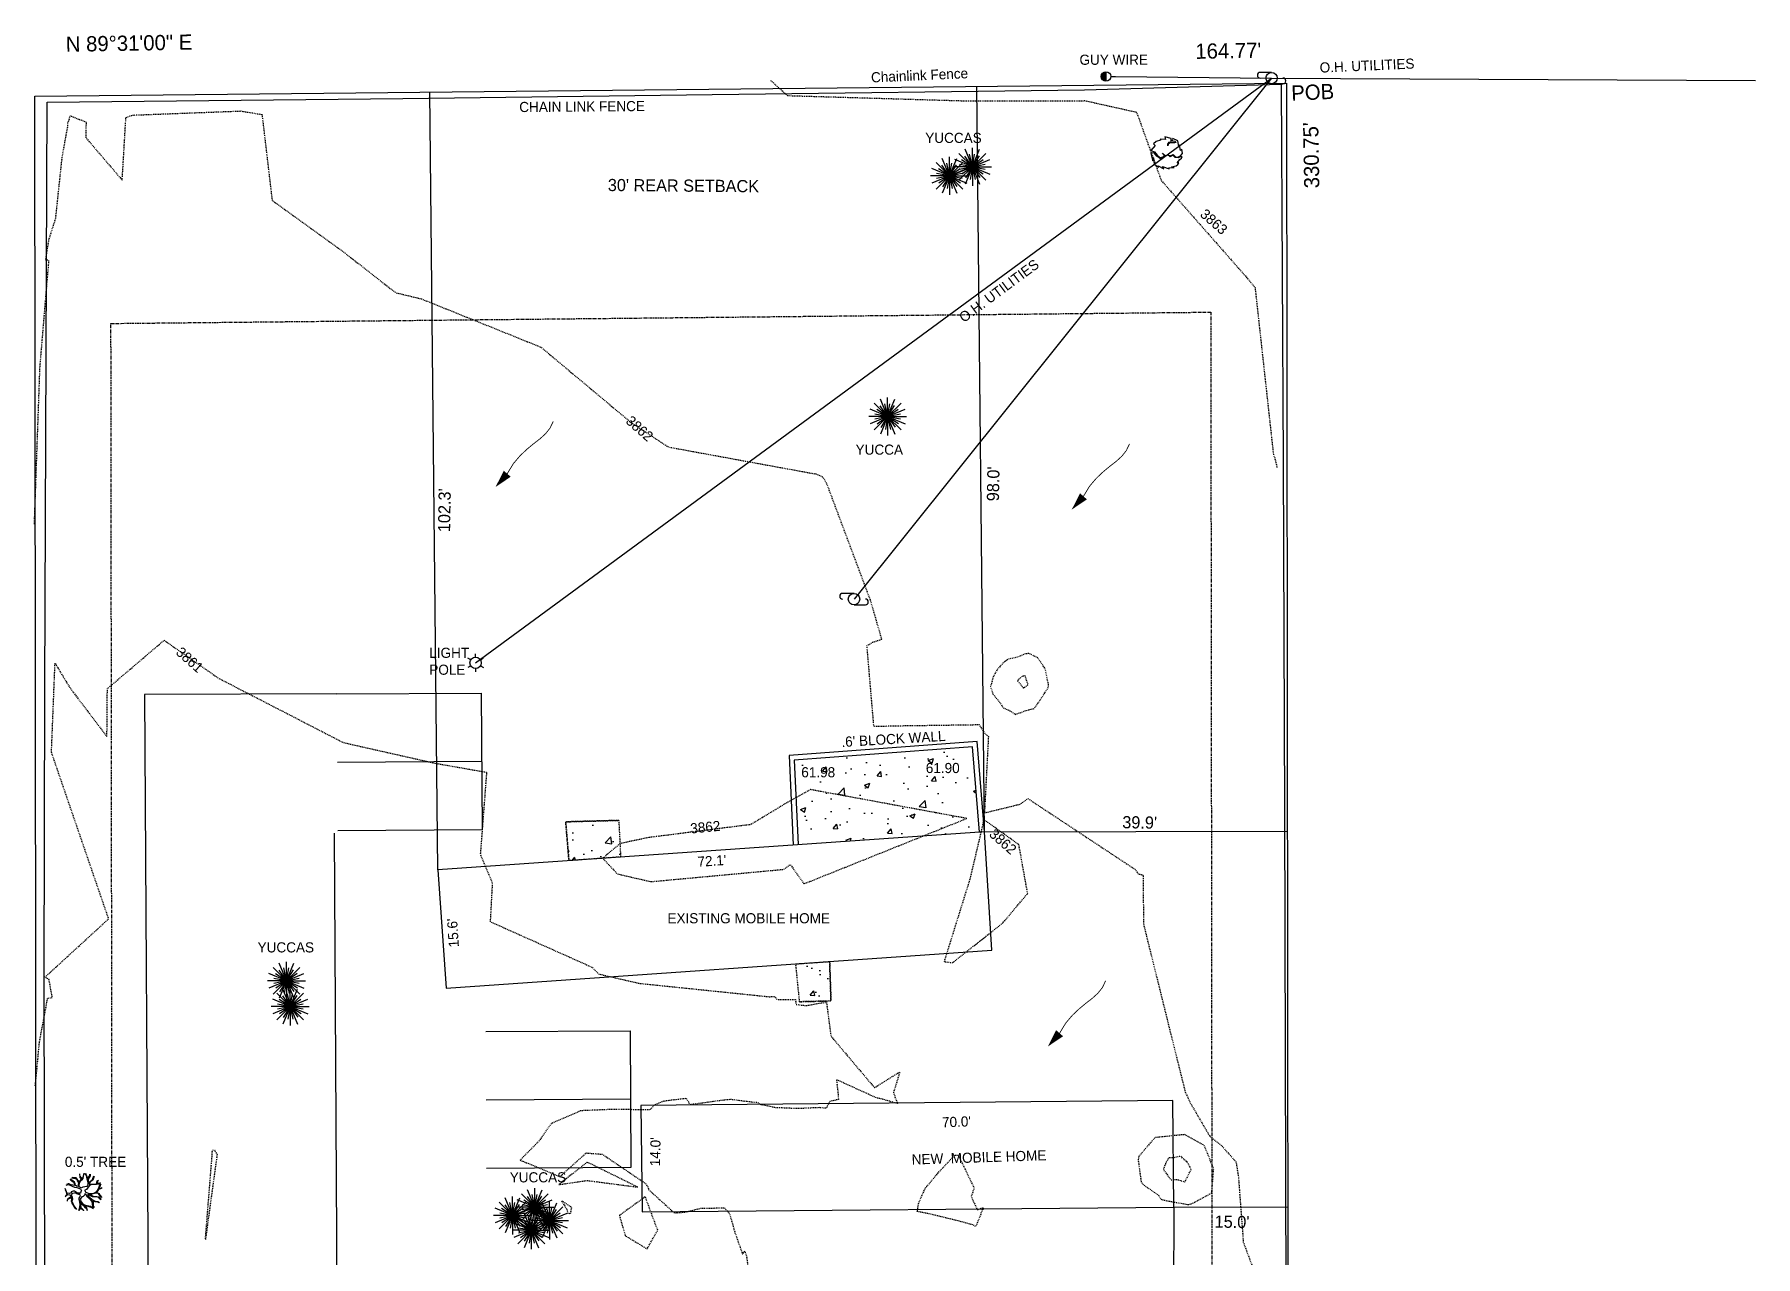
# Model space of a CAD drawing. Header units: feet. Extents: x 5839 to 12322, y 5665 to 12074.
# Drawn here: x 5983.9 to 6210.5, y 5879 to 6039.8 of the extents above; entities that cross this region are included whole.
import ezdxf
from ezdxf.enums import TextEntityAlignment as Align

# ---------------------------------------------------------------- set-up
doc = ezdxf.new("R2010")
doc.units = ezdxf.units.FT
doc.header["$MEASUREMENT"] = 0
doc.linetypes.add('CENTER2', pattern=[1.125, 0.75, -0.125, 0.125, -0.125])
doc.linetypes.add('HIDDEN2', pattern=[0.1875, 0.125, -0.0625])
for name, color, linetype in [('FGRADE', 4, 'Continuous'), ('PLANTS', 253, 'Continuous'), ('SETBACK', 1, 'CENTER2'), ('TEXT', 21, 'Continuous'), ('V-BLDG-DWELL', 7, 'Continuous'), ('V-CONC', 7, 'HIDDEN2'), ('V-CONT-MJR', 210, 'HIDDEN2'), ('V-CONT-MNR', 15, 'HIDDEN2'), ('V-POWR-OHE', 20, 'Continuous'), ('V-PROP-BNDY', 1, 'Continuous'), ('V-PROP-TEXT', 1, 'Continuous'), ('V-WALL-BLOCK', 5, 'Continuous'), ('V-WALL-LINK', 5, 'FENCELINE1')]:
    doc.layers.add(name, color=color, linetype=linetype)
doc.styles.add('CLS DIM', font='Eurosti.TTF', dxfattribs={"height": 1.333333})
doc.linetypes.add('FENCELINE1', pattern='A,0.25,-0.1,[133,ltypeshp.shx,S=0.1,R=0,X=-0.1,Y=0],-0.1,1', length=1.45)
pattern_1 = [(50, (0, 0), (7.172602, -0.6275213), [0.75, -8.25]), (355, (0, 0), (-1.3875133, 7.5219213), [0.6, -6.6]), (100.4514, (0.598, -0.052), (5.785094, 6.8943954), [0.637402, -7.011421]), (46.1842, (0, 2), (10.6724105, -1.65519), [1.125, -12.375]), (96.6356, (0.889, 1.862), (9.346627, 9.741179), [0.956103, -10.51713]), (351.1842, (0, 2), (9.34662, 9.741186), [0.9, -9.9]), (21, (1, 1.5), (5.9690705, -4.026189), [0.75, -8.25]), (326, (1, 1.5), (2.4331533, 7.2515005), [0.6, -6.6]), (71.4514, (1.4974, 1.1645), (8.4022263, 3.225305), [0.637402, -7.011421]), (37.5, (0, 0), (0.12159855, 3.3289385), [0, -6.52, 0, -6.7, 0, -6.625]), (7.5, (0, 0), (2.6306954, 3.9441171), [0, -3.82, 0, -6.37, 0, -2.525]), (327.5, (-2.23, 0), (5.3382244, -0.2255487), [0, -2.5, 0, -7.8, 0, -10.35]), (317.5, (-3.23, 0), (5.8318617, 1.0010498), [0, -3.25, 0, -5.18, 0, -7.35])]

# ---------------------------------------------------------------- blocks, each defined once
blk = doc.blocks.new('cg_t10')
for points in [[(-0.028, 0.121), (-0.029, 0.114), (-0.027, 0.105), (-0.025, 0.097), (-0.021, 0.091), (-0.016, 0.085), (-0.019, 0.082), (-0.025, 0.075), (-0.029, 0.068), (-0.036, 0.073), (-0.041, 0.082), (-0.049, 0.093), (-0.062, 0.094), (-0.077, 0.096)], [(0.008, 0.124), (0.015, 0.107), (0.019, 0.098), (0.021, 0.087), (0.026, 0.066), (0.027, 0.051), (0.025, 0.044), (0.02, 0.037), (0.007, 0.034), (-0.007, 0.033), (-0.015, 0.029), (-0.028, 0.033), (-0.03, 0.043), (-0.028, 0.059), (-0.021, 0.075), (-0.008, 0.085), (-0.005, 0.09), (0.001, 0.116), (0.003, 0.124)], [(0, 0.124), (0, 0.116), (-0.003, 0.108), (-0.007, 0.095), (-0.01, 0.089), (-0.018, 0.095), (-0.023, 0.105), (-0.025, 0.114), (-0.025, 0.121)], [(0.011, 0.124), (0.019, 0.108), (0.026, 0.08), (0.029, 0.094), (0.04, 0.11), (0.04, 0.117)], [(0.043, 0.117), (0.042, 0.107), (0.035, 0.097), (0.029, 0.086), (0.029, 0.073), (0.031, 0.063), (0.041, 0.07), (0.058, 0.082), (0.066, 0.106)], [(-0.115, 0.046), (-0.101, 0.05), (-0.086, 0.044), (-0.077, 0.038), (-0.06, 0.033), (-0.046, 0.03), (-0.029, 0.023), (-0.022, 0.021), (-0.014, 0.008), (-0.02, 0.003), (-0.021, -0.007), (-0.021, -0.007), (-0.036, -0.008), (-0.047, -0.003), (-0.061, 0.006), (-0.069, 0.006), (-0.082, 0.001), (-0.083, -0.004), (-0.093, -0.01), (-0.11, -0.008), (-0.114, 0.002), (-0.122, 0.023)], [(-0.122, 0.015), (-0.116, 0.002), (-0.113, -0.01), (-0.109, -0.015), (-0.112, -0.016), (-0.118, -0.022), (-0.12, -0.027)], [(-0.09, 0.085), (-0.086, 0.078), (-0.078, 0.075), (-0.069, 0.068), (-0.063, 0.059), (-0.061, 0.044), (-0.072, 0.045), (-0.082, 0.048), (-0.091, 0.051), (-0.098, 0.054), (-0.103, 0.054), (-0.114, 0.05)], [(-0.08, 0.094), (-0.067, 0.092), (-0.056, 0.09), (-0.051, 0.088), (-0.046, 0.082), (-0.043, 0.074), (-0.035, 0.063), (-0.036, 0.047), (-0.035, 0.037), (-0.047, 0.039), (-0.057, 0.046), (-0.057, 0.056), (-0.061, 0.065), (-0.071, 0.074), (-0.083, 0.081), (-0.087, 0.087)], [(0.109, 0.06), (0.097, 0.052), (0.084, 0.049), (0.066, 0.05), (0.051, 0.051), (0.035, 0.042), (0.019, 0.017), (0.006, 0.012), (0.009, 0.001), (0.028, -0.007), (0.044, -0.01), (0.066, -0.007), (0.085, 0.003), (0.098, 0.022), (0.103, 0.042), (0.111, 0.057)], [(0.068, 0.103), (0.061, 0.085), (0.06, 0.079), (0.043, 0.068), (0.036, 0.053), (0.047, 0.053), (0.055, 0.053), (0.071, 0.052), (0.083, 0.053), (0.087, 0.065), (0.089, 0.073), (0.096, 0.078)], [(0.12, 0.028), (0.114, 0.023), (0.104, 0.021), (0.101, 0.02), (0.097, 0.014), (0.093, 0.005), (0.083, -0.002), (0.089, -0.003), (0.1, -0.01), (0.106, -0.021), (0.119, -0.035)], [(0.097, 0.077), (0.091, 0.071), (0.09, 0.061), (0.087, 0.055), (0.091, 0.054), (0.095, 0.056), (0.107, 0.061)], [(0.112, 0.052), (0.108, 0.043), (0.101, 0.023), (0.11, 0.024), (0.12, 0.031)], [(-0.12, -0.031), (-0.116, -0.023), (-0.109, -0.018), (-0.104, -0.016), (-0.092, -0.017), (-0.086, -0.022), (-0.086, -0.03), (-0.089, -0.035), (-0.101, -0.042), (-0.108, -0.047), (-0.11, -0.056)], [(-0.108, -0.059), (-0.107, -0.051), (-0.1, -0.045), (-0.091, -0.04), (-0.085, -0.037), (-0.082, -0.032), (-0.082, -0.039), (-0.081, -0.047), (-0.082, -0.059), (-0.081, -0.065), (-0.078, -0.073), (-0.07, -0.086), (-0.063, -0.099), (-0.054, -0.111)], [(-0.033, -0.12), (-0.029, -0.109), (-0.024, -0.083), (-0.027, -0.064), (-0.031, -0.049), (-0.03, -0.039), (-0.025, -0.03), (-0.021, -0.024), (-0.025, -0.016), (-0.033, -0.016), (-0.046, -0.012), (-0.056, -0.005), (-0.064, -0.006), (-0.076, -0.01), (-0.082, -0.017), (-0.076, -0.034), (-0.075, -0.047), (-0.078, -0.06), (-0.066, -0.09), (-0.048, -0.114)], [(-0.03, -0.12), (-0.027, -0.112), (-0.023, -0.099), (-0.019, -0.11), (-0.01, -0.113), (-0.002, -0.122), (-0.002, -0.124)], [(0.068, -0.104), (0.06, -0.097), (0.057, -0.08), (0.055, -0.062), (0.042, -0.046), (0.025, -0.033), (0.013, -0.013), (0.006, -0.011), (0.004, -0.02), (0.001, -0.025), (-0.003, -0.028), (-0.012, -0.031), (-0.023, -0.046), (-0.017, -0.063), (-0.008, -0.076), (0.005, -0.084), (0.023, -0.088), (0.044, -0.093), (0.054, -0.099), (0.065, -0.106)], [(0.001, -0.124), (-0.001, -0.119), (-0.008, -0.112), (-0.015, -0.107), (-0.019, -0.092), (-0.018, -0.077), (-0.021, -0.063), (-0.012, -0.079), (-0.003, -0.086), (0.005, -0.096), (0.017, -0.107), (0.022, -0.122)], [(0.025, -0.121), (0.021, -0.108), (0.02, -0.104), (0.013, -0.099), (0.003, -0.091), (0.002, -0.087), (0.011, -0.088), (0.034, -0.094), (0.047, -0.099), (0.061, -0.108)], [(0.113, -0.051), (0.105, -0.044), (0.099, -0.036), (0.085, -0.032), (0.074, -0.032), (0.058, -0.031), (0.045, -0.025), (0.036, -0.019), (0.03, -0.018), (0.025, -0.017), (0.03, -0.027), (0.04, -0.035), (0.052, -0.047), (0.061, -0.054), (0.074, -0.06), (0.093, -0.062), (0.104, -0.068)], [(0.118, -0.036), (0.111, -0.029), (0.102, -0.02), (0.097, -0.012), (0.09, -0.008), (0.08, -0.006), (0.069, -0.01), (0.054, -0.013), (0.041, -0.012), (0.053, -0.023), (0.066, -0.029), (0.083, -0.028), (0.1, -0.032), (0.114, -0.049)], [(0.102, -0.07), (0.089, -0.065), (0.075, -0.063), (0.062, -0.06), (0.057, -0.056), (0.061, -0.066), (0.062, -0.075), (0.062, -0.088), (0.063, -0.094), (0.069, -0.102)]]:
    blk.add_lwpolyline(points)
blk = doc.blocks.new('cg_t21')
for q in [(-0.048, 0.115), (0, 0.125), (0.048, 0.115), (-0.125, 0), (-0.115, 0.048), (-0.115, -0.048), (-0.088, 0.088), (-0.088, -0.088), (-0.084, 0.015), (-0.084, -0.018), (-0.072, 0.046), (-0.07, -0.049), (-0.049, 0.07), (-0.048, -0.115), (-0.046, -0.072), (-0.018, 0.084), (0.088, 0.088), (0.015, 0.084), (0.046, 0.072), (0.07, 0.049), (0.115, 0.048), (0.084, 0.018), (0.072, -0.046), (0.049, -0.07), (0.018, -0.084), (0.084, -0.015), (0.115, -0.048), (0.088, -0.088), (0.048, -0.115), (0.125, 0), (-0.015, -0.084), (0, -0.125)]:
    blk.add_line((0, 0), q)
blk = doc.blocks.new('shrub2')
blk.add_lwpolyline([(0.047, -0.095), (0.029, -0.091), (0.059, -0.085), (0.07, -0.077), (0.077, -0.064), (0.066, -0.064), (0.083, -0.042), (0.096, -0.034), (0.099, -0.026), (0.088, -0.025), (0.072, -0.032), (0.053, -0.03), (0.038, -0.015), (0.021, -0.025), (0.005, -0.012), (0.021, -0.019), (0.04, -0.01), (0.055, -0.026), (0.069, -0.028), (0.087, -0.022), (0.101, -0.004), (0.097, 0.024), (0.088, 0.017), (0.081, 0.054), (0.081, 0.054), (0.078, 0.042), (0.07, 0.08), (0.037, 0.094), (0.034, 0.086), (0.036, 0.08), (0.051, 0.077), (0.059, 0.068), (0.05, 0.066), (0.038, 0.066), (0.021, 0.066), (0.007, 0.057), (0.005, 0.046), (0.005, 0.058), (0.014, 0.07), (0.029, 0.076), (0.027, 0.083), (0.028, 0.096), (-0.014, 0.105), (-0.011, 0.089), (-0.046, 0.091), (-0.043, 0.085), (-0.072, 0.076), (-0.089, 0.059), (-0.078, 0.048), (-0.107, 0.016), (-0.082, 0.008), (-0.065, -0.015), (-0.043, -0.033), (-0.015, -0.018), (-0.03, -0.001), (-0.008, -0.021), (-0.043, -0.039), (-0.067, -0.021), (-0.085, 0.001), (-0.106, -0.001), (-0.093, -0.051), (-0.089, -0.032), (-0.085, -0.073), (-0.054, -0.093), (-0.058, -0.085), (-0.021, -0.105), (-0.029, -0.089), (0.013, -0.104), (0.01, -0.098)], close=True)
blk = doc.blocks.new('u_pole')
for p, q in [((0, 0.0375), (-0.075, 0.0375)), ((0, -0.0375), (0.075, -0.0375))]:
    blk.add_line(p, q)
blk.add_circle((0, 0), 0.0375)
for centre, start, end in [((-0.075, 0.01875), 90, 270), ((0.075, -0.01875), 270, 90)]:
    blk.add_arc(centre, 0.01875, start, end)
blk = doc.blocks.new('lumin')
for p, q in [((-0.032, 0.019), (-0.052, 0.03)), ((0, 0.038), (0, 0.06)), ((0.032, 0.019), (0.052, 0.03)), ((-0.032, -0.019), (-0.052, -0.03)), ((0, -0.038), (0, -0.06)), ((0.032, -0.019), (0.052, -0.03))]:
    blk.add_line(p, q)
blk.add_circle((0, 0), 0.0375)
blk = doc.blocks.new('FLOW_120')
at = {"const_width": 0.5}
blk.add_lwpolyline([(-10.3, 0), (-17.1, 1.2), (-23.1, 1.3), (-28.6, 0.8), (-33.6, 0), (-38.2, -0.9), (-42.6, -1.4), (-46.9, -1.2), (-51.1, 0)], dxfattribs=at)
blk.add_solid([(-10.3, -2.7), (-10.3, 2.7), (0, 0)])

msp = doc.modelspace()

# ---------------------------------------------------------------- hatches: boundary and pattern name
at = {"layer": 'V-CONC'}
h = msp.add_hatch(dxfattribs=at)
h.set_pattern_fill('AR-CONC', color=256, style=0)
h.set_pattern_definition(pattern_1)
h.paths.add_polyline_path([(6107.39, 5946.06), (6083.91, 5944.32), (6084.44, 5933.21), (6108.29, 5934.87)])
h = msp.add_hatch(dxfattribs=at)
h.set_pattern_fill('AR-CONC', color=256, style=0)
h.set_pattern_definition(pattern_1)
h.paths.add_polyline_path([(6088.57, 5917.83), (6084.12, 5917.52), (6084.62, 5912.54), (6088.75, 5912.65)])
h.paths.add_polyline_path([(6060.81, 5936.4), (6053.83, 5936.21), (6054.25, 5931.1), (6061.06, 5931.58)])
at = {"layer": 'V-POWR-OHE'}
msp.add_hatch(color=256, dxfattribs=at).paths.add_polyline_path([(6124.94, 6034.89, 0.411639), (6124.32, 6034.26, 0.413045), (6124.94, 6033.64)])

# ---------------------------------------------------------------- linework, layer by layer
at = {"layer": 'SETBACK', "ltscale": 0.5, "elevation": 3859.61}
msp.add_lwpolyline([(5994.26, 5764.25), (5993.97, 6001.77), (6138.74, 6003.26), (6139.02, 5765.53)], close=True, dxfattribs=at)
at = {"layer": 'TEXT'}
for p, q in [((6023.72, 5953.03), (5998.4, 5952.98)), ((5998.4, 5952.98), (5999.73, 5735.7)), ((6042.78, 5944.15, 3861), (6023.78, 5944.03, 3861)), ((6023.33, 5934.7), (6024.6, 5736.06)), ((6062.36, 5899.73), (6043.36, 5899.61))]:
    msp.add_line(p, q, dxfattribs=at)
at = {"layer": 'TEXT', "elevation": 3861}
msp.add_lwpolyline([(6023.72, 5953.03), (6042.72, 5953.15), (6042.83, 5935.15), (6023.83, 5935.03)], dxfattribs=at)
at = {"layer": 'TEXT'}
msp.add_lwpolyline([(6043.3, 5908.61), (6062.3, 5908.73), (6062.41, 5890.73), (6043.41, 5890.61)], dxfattribs=at)
at = {"layer": 'V-BLDG-DWELL'}
for p, q in [((6108.95, 5934.91), (6037.01, 5929.9)), ((6109.94, 5919.32), (6108.95, 5934.91)), ((6037.01, 5929.9), (6038.08, 5914.31)), ((6038.08, 5914.31), (6109.94, 5919.32))]:
    msp.add_line(p, q, dxfattribs=at)
at = {"layer": 'V-BLDG-DWELL', "elevation": 3859.61}
msp.add_lwpolyline([(6063.73, 5898.91), (6063.88, 5884.91), (6133.88, 5885.53), (6133.73, 5899.53)], close=True, dxfattribs=at)
at = {"layer": 'V-CONC'}
for p, q in [((6060.81, 5936.4), (6053.83, 5936.21)), ((6053.83, 5936.21, 3861.57), (6054.25, 5931.1, 3861.68)), ((6060.81, 5936.4, 3861.71), (6061.06, 5931.58, 3862.17)), ((6084.62, 5912.54, 3861.27), (6084.12, 5917.52, 3861.29)), ((6088.75, 5912.65, 3861.26), (6088.57, 5917.83, 3861.68)), ((6084.62, 5912.54), (6088.75, 5912.65))]:
    msp.add_line(p, q, dxfattribs=at)
for points, elevation in [([(6061.06, 5931.58), (6054.25, 5931.1), (6053.83, 5936.21), (6060.81, 5936.4), (6061.06, 5931.58)], 3862.17), ([(6084.12, 5917.52), (6088.57, 5917.83), (6088.75, 5912.65), (6084.62, 5912.54), (6084.12, 5917.52)], 3861.29)]:
    msp.add_lwpolyline(points, dxfattribs=dict(at, elevation=elevation))
at = {"layer": 'V-CONT-MJR', "elevation": 3860, "flags": 128}
msp.add_lwpolyline([(6007.29, 5892.35), (6007.29, 5892.81), (6007.29, 5892.81), (6007.38, 5893.03), (6007.6, 5893.08), (6007.66, 5892.88), (6007.67, 5892.85), (6007.94, 5892.44), (6006.4, 5881.24), (6007.29, 5892.35)], dxfattribs=at)
at = {"layer": 'V-CONT-MNR', "flags": 128}
for points, elevation in [([(6080.79, 6033.75), (6081.05, 6033.52), (6081.74, 6032.9), (6083.02, 6031.75), (6083.97, 6031.72), (6106.68, 6031.05), (6121.38, 6031.07), (6122.21, 6031.08), (6128.97, 6029.57), (6129.34, 6028.55), (6132.22, 6020.59), (6133.78, 6018.82), (6143.26, 6008.06), (6144.57, 6006.49), (6146.98, 5984.56), (6147.17, 5984.05), (6147.46, 5982.83)], 3863), ([(5983.89, 5975.38), (5983.9, 5975.64), (5984.62, 5995.95), (5985.73, 6009.15), (5985.81, 6010.06), (5985.74, 6010.07), (5985.38, 6010.1), (5985.4, 6010.24), (5985.81, 6012.81), (5985.81, 6012.81), (5985.81, 6012.81), (5986.7, 6015.61), (5987.54, 6023.56), (5987.54, 6023.56), (5988.29, 6027.73), (5988.28, 6028.24), (5988.41, 6028.38), (5988.42, 6028.38), (5988.58, 6029.07), (5988.58, 6029.07), (5988.58, 6029.07), (5988.59, 6029.07), (5988.6, 6029.07), (5988.76, 6029.03), (5990.69, 6028.27), (5990.69, 6028.21), (5990.65, 6026.23), (5993.31, 6023.12), (5993.4, 6023.02), (5995.45, 6020.63), (5995.91, 6028.41), (5995.93, 6028.87), (5996.81, 6029.18), (6011.05, 6029.72), (6013.85, 6029.26), (6015.18, 6017.97), (6024.72, 6011.07), (6030.03, 6006.92), (6031.44, 6005.82), (6032.33, 6005.61), (6034.5, 6005.08), (6034.87, 6004.99), (6050.57, 5998.65), (6062.38, 5988.78), (6067.33, 5985.52), (6086.36, 5982.04), (6086.75, 5981.97), (6087.62, 5981.61), (6087.67, 5981.59), (6087.98, 5981.03), (6088.18, 5980.69), (6093.94, 5965.3), (6094.9, 5961.97), (6095.42, 5960.19), (6094.2, 5959.8), (6093.45, 5959.34), (6094.35, 5948.78), (6098.38, 5948.86), (6108.23, 5949), (6108.26, 5949), (6109, 5947.83), (6109.47, 5947.45), (6109.45, 5947.08), (6109.42, 5946.46), (6108.95, 5937.39), (6113.22, 5938.43), (6113.49, 5938.49), (6113.65, 5938.53), (6114.67, 5939.27), (6116.09, 5938.33), (6128.81, 5929.93), (6129.13, 5929.44), (6129.17, 5929.38), (6129.6, 5929.26), (6129.83, 5929.19), (6129.89, 5922.75), (6133.78, 5907.08), (6135.27, 5901.1), (6135.32, 5900.86), (6135.35, 5900.75), (6135.78, 5899.81), (6136.01, 5899.29), (6136.71, 5898.1), (6137.99, 5895.9), (6138.62, 5894.84), (6139.34, 5894.27), (6140.1, 5893.67), (6142.06, 5891.49), (6142.14, 5891), (6142.38, 5889.47), (6142.85, 5883.25), (6142.95, 5881.89), (6143.02, 5880.93), (6144.73, 5876.33), (6146.07, 5872.73), (6146.18, 5872.09), (6146.3, 5871.45), (6148.76, 5857.94)], 3862), ([(5984.01, 5901.49), (5984.25, 5903.96), (5984.56, 5907.27), (5985.64, 5913.02), (5986.25, 5913.08), (5985.81, 5915.49), (5985.29, 5915.78), (5985.5, 5915.97), (5986.1, 5916.52), (5986.34, 5916.74), (5993.66, 5923.44), (5992.63, 5926.45), (5986.14, 5945.36), (5986.47, 5953.66), (5986.61, 5957.09), (5988.17, 5954.49), (5988.55, 5953.87), (5988.95, 5953.33), (5993.44, 5947.42), (5993.49, 5953.02), (5993.5, 5953.73), (6000.97, 5960.09), (6003.78, 5958.13), (6008.11, 5955.11), (6021.56, 5948.18), (6024.08, 5946.88), (6024.52, 5946.65), (6025.38, 5946.45), (6036.32, 5943.99), (6036.42, 5943.96), (6043.41, 5942.73), (6042.59, 5931.94), (6044.13, 5928.22), (6044.16, 5928.15), (6043.89, 5923.08), (6057.33, 5917.07), (6058.15, 5916.2), (6063.49, 5914.97), (6064.31, 5914.88), (6068.11, 5914.49), (6077.16, 5913.56), (6077.81, 5913.49), (6080.61, 5913.2), (6080.64, 5913.2), (6081.31, 5913.24), (6081.41, 5913.12), (6081.65, 5912.85), (6083.77, 5912.82), (6084.08, 5912.82), (6084.15, 5912.19), (6085.49, 5912.03), (6086.05, 5912.13), (6087.58, 5912.41), (6088.06, 5912.43), (6088.16, 5912.43), (6088.16, 5912.41), (6088.17, 5912.39), (6088.25, 5911.73), (6088.74, 5908.02), (6090.58, 5905.84), (6094.48, 5901.24), (6097.81, 5903.31), (6096.97, 5900.58), (6097.51, 5899.15), (6095.51, 5899.72), (6095.12, 5899.81), (6094.8, 5899.86), (6094.37, 5900.06), (6089.48, 5902.28), (6089.65, 5900.66), (6089.74, 5899.7), (6088.6, 5899.41), (6088.12, 5898.52), (6087.23, 5898.61), (6084.35, 5898.48), (6081.36, 5898.61), (6080.75, 5898.76), (6079.54, 5899), (6079.04, 5899.3), (6078.95, 5899.29), (6078.76, 5899.27), (6075.53, 5899.68), (6075.47, 5899.67), (6074.87, 5899.62), (6070.22, 5899), (6069.72, 5899.81), (6067.63, 5899.57), (6066.62, 5899.43), (6065.52, 5898.96), (6065.17, 5898.59), (6064.91, 5898.33), (6064.8, 5898.33), (6059.65, 5898.36), (6055.84, 5898.2), (6055.8, 5898.2), (6051.92, 5896.5), (6050.31, 5894.22), (6050.04, 5893.94), (6047.83, 5891.71), (6047.85, 5891.7), (6049.15, 5891.16), (6052.75, 5889.66), (6053.05, 5889.53), (6056.54, 5892.65), (6056.73, 5892.63), (6058.65, 5892.48), (6064.36, 5888.62), (6064.69, 5888.08), (6064.69, 5888.07), (6064.72, 5887.93), (6064.75, 5887.82), (6068.13, 5884.76), (6069.6, 5884.88), (6071.58, 5885.37), (6073.59, 5885.41), (6074.74, 5885.44), (6075.23, 5884.85), (6075.25, 5884.83), (6075.4, 5884.66), (6075.4, 5884.64), (6075.98, 5882.61), (6076.1, 5882.19), (6076.1, 5882.19), (6077.09, 5879.38), (6077.11, 5879.38), (6077.14, 5879.39), (6077.39, 5879.75), (6077.53, 5879.34), (6077.64, 5879.03), (6078.03, 5875.86), (6078.03, 5875.8), (6085.73, 5870.29), (6086.12, 5870.45), (6094.97, 5874.18), (6094.13, 5874.56), (6095.32, 5874.7), (6095.43, 5874.72), (6095.93, 5874.83), (6096.71, 5875.77), (6098.18, 5874.27), (6097.24, 5872.51), (6095.93, 5873.57), (6093.95, 5871.02), (6101.35, 5867.61), (6101.72, 5867.27), (6103.62, 5865.48), (6103.76, 5855.01), (6103.37, 5853.12), (6101.73, 5850.34), (6099.83, 5848.37), (6099.81, 5848.35), (6100.03, 5848.4), (6108.86, 5850.61), (6112.83, 5842.19), (6114.51, 5841.75), (6117.84, 5840.9), (6117.45, 5829.58), (6120.28, 5823.33), (6122.68, 5819.1), (6125.09, 5814.86), (6128.46, 5811.1), (6129.91, 5807.44), (6130.49, 5803.64), (6131.85, 5801.43), (6131.98, 5798.6), (6131.98, 5798.56), (6131.95, 5798.18), (6131.58, 5793.76), (6131.84, 5792.87), (6133, 5788.85), (6132.06, 5787.66), (6132.75, 5786.29), (6135.18, 5780.67), (6136.41, 5776.68), (6137.22, 5774.95), (6137.91, 5773.47), (6137.91, 5773.35), (6137.77, 5765.39), (6136.16, 5759.52), (6134.53, 5757.18), (6132.75, 5756.28), (6132.66, 5756.24), (6124.74, 5749.67), (6124.26, 5749.27), (6120.57, 5746.22), (6121.65, 5745.22), (6118.42, 5745.09), (6118.22, 5745.08), (6113.63, 5743.18), (6112.25, 5741.34), (6104.68, 5741.39), (6102.92, 5739.28), (6104.67, 5738.52), (6111.17, 5737.15), (6113.43, 5736.41), (6125.58, 5734.84), (6129.6, 5729.3), (6130.02, 5728.59), (6134.23, 5723.56), (6140.13, 5722.45), (6146.5, 5721.8), (6149.98, 5720.99)], 3861), ([(6112.26, 5950.84), (6113.03, 5950.34), (6114.44, 5950.85), (6115.51, 5951.13), (6116.09, 5951.94), (6117.31, 5953.81), (6117.37, 5954.04), (6117.39, 5954.24), (6117, 5956.1), (6116.95, 5956.32), (6116.38, 5957.19), (6115.96, 5957.79), (6114.83, 5958.34), (6114.52, 5958.33), (6114.31, 5958.32), (6113.3, 5957.87), (6112.08, 5957.61), (6111.36, 5957.06), (6110.59, 5956.18), (6110.06, 5955.17), (6109.76, 5953.99), (6110.05, 5953.02), (6110.94, 5951.99), (6111.43, 5951.19), (6112.26, 5950.84)], 3863), ([(6113.32, 5954.76), (6114.04, 5953.86), (6114.09, 5953.82), (6114.12, 5953.83), (6114.13, 5953.85), (6114.71, 5954.25), (6114.67, 5954.35), (6114.29, 5955.42), (6114.28, 5955.41), (6114.27, 5955.41), (6113.9, 5955.34), (6113.33, 5954.83), (6113.32, 5954.76)], 3864), ([(6061.54, 5929.15), (6065.05, 5928.34), (6066.87, 5928.51), (6067.06, 5928.53), (6067.07, 5928.53), (6076.82, 5929.43), (6080.9, 5929.81), (6082.56, 5929.97), (6083.39, 5930.59), (6085.19, 5928.05), (6106.62, 5936.65), (6086.05, 5940.45), (6082.84, 5938.66), (6079.53, 5936.66), (6078.17, 5935.84), (6075.29, 5935.48), (6064.93, 5934.16), (6064.77, 5934.14), (6064.75, 5934.13), (6064.73, 5934.13), (6064.72, 5934.13), (6061.26, 5933.41), (6060.97, 5933.35), (6060.78, 5933.18), (6058.69, 5931.41), (6060.64, 5929.36), (6061.54, 5929.15)], 3862), ([(6104.92, 5917.8), (6111.37, 5922.91), (6114.64, 5926.8), (6114.62, 5926.88), (6113.48, 5933.21), (6112.91, 5933.62), (6108.88, 5936.49), (6108.88, 5936.49), (6107.04, 5928.7), (6103.64, 5917.81), (6104.17, 5917.76), (6104.74, 5917.67), (6104.92, 5917.8)], 3862), ([(6135.16, 5895.05), (6131.39, 5894.67), (6129.27, 5892.19), (6129.22, 5891.93), (6129.19, 5891.72), (6129.57, 5888.84), (6129.9, 5888.46), (6131.85, 5887.09), (6132.17, 5886.57), (6132.68, 5886.42), (6135.75, 5885.86), (6136.17, 5885.94), (6138.77, 5887.33), (6138.89, 5887.53), (6139.1, 5890.44), (6139.14, 5890.55), (6137.89, 5893.62), (6137.88, 5893.63), (6137.87, 5893.65), (6135.4, 5895), (6135.33, 5895.09), (6135.16, 5895.05)], 3862), ([(6056.65, 5891.44), (6052.92, 5888.48), (6056.64, 5889.03), (6063.31, 5888.16), (6056.65, 5891.44)], 3861), ([(6105.05, 5892.37), (6105.49, 5892.37), (6107.6, 5888.03), (6107.21, 5886.9), (6108.01, 5885.19), (6108.18, 5885.25), (6108.8, 5885.46), (6107.81, 5882.94), (6107.45, 5883.18), (6105.66, 5883.67), (6101.91, 5884.59), (6100.89, 5884.79), (6100.1, 5884.95), (6100.27, 5885.96), (6100.85, 5887.3), (6101.11, 5887.9), (6101.29, 5888.21), (6101.29, 5888.22), (6101.32, 5888.24), (6101.6, 5888.51), (6103.01, 5890.21), (6105.05, 5892.37)], 3861), ([(6132.79, 5891.24), (6132.77, 5891.19), (6132.73, 5891.12), (6132.59, 5890.72), (6132.53, 5890.54), (6132.63, 5890.28), (6133.45, 5889.18), (6133.5, 5889.14), (6133.51, 5889.13), (6134.35, 5889.15), (6135.27, 5888.86), (6135.34, 5888.86), (6135.36, 5888.89), (6135.37, 5888.91), (6136.18, 5890.51), (6135.79, 5891.18), (6135.68, 5891.35), (6135.62, 5891.46), (6135.05, 5891.94), (6134.82, 5892.22), (6133.78, 5892), (6133.2, 5891.99), (6132.79, 5891.24)], 3863), ([(6054, 5885.18), (6054.05, 5885.03), (6054.07, 5884.99), (6054.02, 5884.76), (6054.47, 5884.68), (6054.62, 5885.47), (6053.27, 5886.38), (6053.35, 5886.23), (6054, 5885.18)], 3861), ([(6060.89, 5884.45), (6061.28, 5883.11), (6061.67, 5881.76), (6064.55, 5880.02), (6065.35, 5881.45), (6065.94, 5882.49), (6065.89, 5882.61), (6064.3, 5886.89), (6060.99, 5884.52), (6060.89, 5884.45)], 3861)]:
    msp.add_lwpolyline(points, dxfattribs=dict(at, elevation=elevation))
at = {"layer": 'V-POWR-OHE'}
for p, q in [((6041.97, 5957.13), (6146.75, 6034.05)), ((6146.75, 6034.05), (6091.78, 5965.51)), ((6124.94, 6034.89, 3863.56), (6124.94, 6033.64, 3863.56)), ((6125.57, 6034.26, 3863.56), (6126.21, 6034.27, 3863.56)), ((6146.75, 6034.05), (6210.46, 6033.73))]:
    msp.add_line(p, q, dxfattribs=at)
msp.add_circle((6124.95, 6034.26, 3863.56), 0.625, dxfattribs=at)
at = {"layer": 'V-PROP-BNDY'}
for p, q in [((6126.21, 6034.27, 3863.56), (6146.75, 6034.05)), ((5983.94, 6031.67, 3859.61), (6148.7, 6033.37, 3859.61)), ((5984.33, 5701.16, 3859.61), (5983.94, 6031.67, 3859.61)), ((6148.7, 6033.36, 3859.61), (6149.1, 5702.61, 3859.61))]:
    msp.add_line(p, q, dxfattribs=at)
at = {"layer": 'V-PROP-TEXT'}
for p, q in [((6037.01, 5929.9), (6035.96, 6032.21)), ((6108.95, 5934.91), (6107.94, 6032.95)), ((6108.94, 5934.91), (6148.82, 5934.96)), ((6133.88, 5885.53, 3859.61), (6133.73, 5851.53, 3859.61)), ((6133.88, 5885.53, 3859.61), (6148.88, 5885.55, 3859.61))]:
    msp.add_line(p, q, dxfattribs=at)
at = {"layer": 'V-WALL-BLOCK'}
for p, q in [((6107.99, 5946.76), (6083.23, 5944.92)), ((6107.39, 5946.06), (6083.91, 5944.32)), ((6108.29, 5934.87), (6107.39, 5946.06)), ((6108.94, 5934.91), (6107.99, 5946.76)), ((6083.23, 5944.92), (6083.79, 5933.16)), ((6083.91, 5944.32), (6084.44, 5933.21))]:
    msp.add_line(p, q, dxfattribs=at)
at = {"layer": 'V-WALL-LINK'}
for p, q in [((5985.57, 6030.86), (6032.4, 6031.37)), ((6032.4, 6031.37), (6073.11, 6031.9)), ((6073.11, 6031.9), (6122.13, 6032.52)), ((6122.13, 6032.52), (6148, 6033.23)), ((6148, 6033.23), (6148.29, 5983.63)), ((5985.27, 5953.82), (5985.57, 6030.86)), ((6148.29, 5983.63), (6148.45, 5937.86)), ((5985.16, 5915.72), (5985.27, 5953.82)), ((6148.45, 5937.86), (6148.56, 5889.52)), ((5985.25, 5872.76), (5985.16, 5915.72)), ((6148.56, 5889.52), (6148.73, 5844.53))]:
    msp.add_line(p, q, dxfattribs=at)

# ---------------------------------------------------------------- block references
at = {"layer": 'FGRADE', "xscale": -0.2250000000279777, "yscale": 0.2249999999767169, "zscale": 0.2249999999999091, "rotation": 48.68499425151744}
for p in [(6044.6, 5980.26), (6120.45, 5977.29), (6117.31, 5906.66, 3859.61)]:
    msp.add_blockref('FLOW_120', p, dxfattribs=at)
at = {"layer": 'PLANTS', "xscale": 20, "yscale": 20, "zscale": 20}
for name, p in [('cg_t21', (6107.36, 6022.38, 3862.04)), ('shrub2', (6132.99, 6024.2, 3860.92)), ('cg_t21', (6104.34, 6021.19, 3862.03)), ('cg_t21', (6096.21, 5989.52, 3862.39)), ('cg_t21', (6017.07, 5915.3, 3862.03)), ('cg_t21', (6017.57, 5911.91, 3862.03)), ('cg_t10', (5990.39, 5887.5, 3860.8)), ('cg_t21', (6046.83, 5884.43, 3862.03)), ('cg_t21', (6049.76, 5885.51, 3862.03)), ('cg_t21', (6051.71, 5883.78, 3862.03)), ('cg_t21', (6049.3, 5882.47, 3860.67))]:
    msp.add_blockref(name, p, dxfattribs=at)
at = {"layer": 'V-POWR-OHE', "xscale": 20, "yscale": 20, "zscale": 20}
for name, p in [('u_pole', (6146.75, 6034.05, 3864.49)), ('u_pole', (6091.78, 5965.51, 3862.06)), ('lumin', (6041.97, 5957.13))]:
    msp.add_blockref(name, p, dxfattribs=at)

# ---------------------------------------------------------------- texts
at = {"layer": 'TEXT', "style": 'CLS DIM'}
for s, p in [('61.98', (6084.84, 5942.73, 3861.98)), ('61.90', (6101.23, 5943.29, 3861.9))]:
    msp.add_text(s, height=1.333, dxfattribs=at).set_placement(p, align=Align.MIDDLE_LEFT)
at = {"layer": 'TEXT', "char_height": 1.3333, "attachment_point": 1, "style": 'CLS DIM'}
for s, insert, width in [('\\pt9.33333;GUY WIRE', (6121.46, 6037.13), 30.0931), ('\\pt9.33333;YUCCAS', (6101.16, 6026.85), 30.0931), ('\\pt9.33333;YUCCA', (6091.99, 5985.84), 30.0931), ('\\pt9.33333;LIGHT \\PPOLE', (6035.87, 5959.11), 5.6955), ('\\pt9.3333;EXISTING MOBILE HOME', (6067.22, 5924.19), 30.0931), ('\\pt9.33333;YUCCAS', (6013.27, 5920.36), 30.0931), ("\\pt9.33333;0.5' TREE", (5987.9, 5892.15), 30.0931), ('\\pt9.33333;YUCCAS', (6046.46, 5890.11), 30.0931)]:
    msp.add_mtext(s, dxfattribs=dict(at, insert=insert, width=width))
at = {"layer": 'TEXT', "attachment_point": 1, "style": 'CLS DIM'}
for s, insert, char_height, width, rotation in [('\\pt9.33333;CHAIN LINK FENCE', (6047.71, 6030.91), 1.3333, 30.0931, 0.454), ("\\pt9.3333;30' REAR SETBACK", (6059.38, 6020.79), 1.6, 36.1117, 359.5137), ("\\pt9.3333;98.0'", (6109.26, 5978.4), 1.6, 6.6025, 89.0275), ("\\pt9.3333;102.3'", (6037.01, 5974.33), 1.6, 6.6025, 89.0275), ("\\pt9.33333;.6' BLOCK WALL", (6090.08, 5947.38), 1.3333, 30.0931, 3.3771), ("\\pt9.3333;39.9'", (6127.11, 5936.97, 3862), 1.6, 6.6025, 359.0275), ('\\pt9.3333;NEW  MOBILE HOME', (6099.35, 5892.45), 1.3333, 30.0931, 1.8443), ("\\pt9.3333;15.0'", (6139.27, 5884.43), 1.6, 6.6025, 359.0275)]:
    msp.add_mtext(s, dxfattribs=dict(at, insert=insert, char_height=char_height, width=width, rotation=rotation))
at = {"layer": 'TEXT', "char_height": 1.333, "attachment_point": 2, "style": 'CLS DIM'}
for s, insert, rotation in [("72.1'", (6073.03, 5931.74), 3.9875), ("15.6'", (6038.32, 5921.55), 93.9237), ("70.0'", (6105.24, 5897.41), 2.2999), ("14.0'", (6064.95, 5892.82), 88.8646)]:
    msp.add_mtext(s, dxfattribs=dict(at, insert=insert, rotation=rotation))
at = {"layer": 'V-POWR-OHE', "attachment_point": 1, "style": 'CLS DIM'}
for s, insert, char_height, width, rotation in [('N 89%%D31\'00" E', (5988, 6039.5), 2, 21.8769, 1.0177), ("164.77'", (6136.69, 6038.57), 2, 18.2473, 1.0177), ('O.H. UTILITIES', (6153.05, 6036.09), 1.3333, 12.1649, 2.5296), ('Chainlink Fence', (6093.99, 6034.8), 1.3333, 30.0931, 2.5296), ('POB', (6149.29, 6033.07), 2, 6.1821, 2.5296), ("330.75'", (6151.04, 6019.53), 2, 18.2473, 91.0177), ('3863', (6138.11, 6016.97), 1.333, 6.4183, 318.6568), ('O.H. UTILITIES', (6105.45, 6002.89), 1.3333, 30.0931, 36.5042), ('3862', (6062.51, 5989.76, 3862), 1.333, 6.4183, 318.6568), ('3861', (6003.29, 5959.34, 3861), 1.333, 6.4183, 318.6568), ('3862', (6070.17, 5935.99), 1.333, 6.4183, 5.4157), ('3862', (6110.34, 5935.42, 3862), 1.333, 6.4183, 318.6568)]:
    msp.add_mtext(s, dxfattribs=dict(at, insert=insert, char_height=char_height, width=width, rotation=rotation))

doc.saveas('drawing.dxf')
